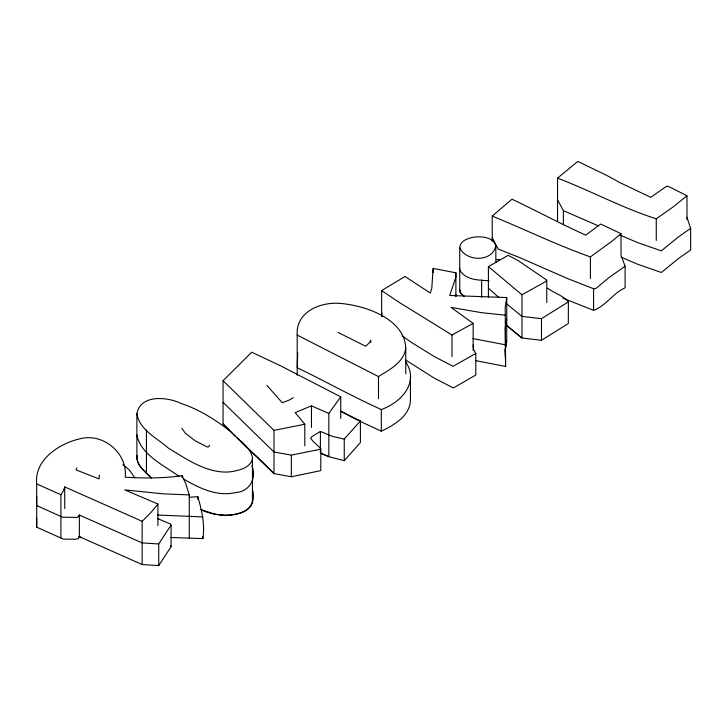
<?xml version="1.0" encoding="UTF-8"?>
<svg xmlns="http://www.w3.org/2000/svg" width="727" height="727" viewBox="0 0 727 727"><rect width="100%" height="100%" fill="white"/><g stroke="black" fill="none" stroke-linecap="round" stroke-linejoin="round"><path stroke-width="1.09" d="M405.466 361.546C419.852 382.42 401.15 402.531 381.302 409.537C352.731 396.678 325.396 381.366 297.225 367.717L297.725 352.922M475.776 360.637L505.592 366.444L505.21 307.003L506.728 297.534L449.686 295.471L455.838 277.369L455.893 272.798L433.165 268.427L431.774 288.292L430.348 293.108L405.075 276.496L381.639 290.573L381.639 316.518M464.008 296.325L460.509 293.026L459.746 291.173L459.746 247.934C459.809 241.164 467.234 238.556 472.741 237.365A12.786 7.379 0 0 1 476.121 236.947C483.291 236.339 493.524 237.802 495.841 245.817L495.841 262.447M464.326 296.561L460.382 292.881L459.782 290.146M495.841 245.817C492.561 262.329 466.361 261.838 459.746 247.934M99.399 475.122L99.054 478.911L76.081 469.915L76.789 467.988M136.885 413.627C140.52 394.188 167.474 396.824 180.905 403.376C199.343 409.483 215.992 420.033 231.15 431.992C238.302 440.026 249.779 446.205 252.433 457.319A21.628 12.486 0 0 1 251.778 461.182C247.907 468.379 239.056 470.278 231.649 471.641A30.325 17.503 0 0 1 224.334 472.077C203.533 471.169 185.639 458.601 168.446 448.15C157.314 438.272 139.23 429.811 136.885 413.627L136.885 456.865C136.885 466.025 145.536 471.85 151.271 477.803M136.885 456.865L137.049 455.302M36.686 496.377L36.695 505.556L62.504 517.188L77.498 517.415L79.361 515.034L142.147 542.915L158.722 543.969L171.072 525.058L170.618 524.103L157.768 518.66M36.686 517.997L36.695 527.175L63.313 539.098L75.226 539.252L78.289 538.725L79.361 536.653L79.361 515.034M209.467 445.197L208.694 446.814L207.095 446.951L194.963 440.644L185.221 433.101L181.832 428.185M459.809 268.363L459.737 268.981A9.851 5.689 0 0 0 460.082 270.726C466.534 280.331 478.811 280.031 489.007 280.786M459.809 289.982L459.746 291.173M297.225 375.286L297.189 335.092C295.635 312.001 319.971 301.95 339.391 303.359C364.209 305.113 404.912 318.517 405.748 348.333L405.748 373.832M547.64 288.156C553.874 293.072 563.679 295.735 568.323 301.914L541.47 318.662L521.968 316.381L506.61 303.813M568.387 301.46L568.323 323.533L541.47 340.281L521.968 338L506.492 325.342M200.87 509.572C217.228 518.424 258.394 519.914 252.951 491.079M405.748 348.333C403.867 362.391 389.299 369.825 378.485 376.568L297.189 335.092M252.442 458.664L252.442 501.903C250.479 511.072 239.583 513.426 231.649 514.88A30.325 17.503 0 0 1 224.334 515.316L215.301 514.28L200.743 509.545M340.845 411.328L360.401 420.915L344.253 439.072L332.403 436.382L320.389 431.411L312.01 436.582L310.62 438.154L312.973 441.253L320.571 448.341L320.562 449.204L291.336 455.138L273.997 452.003L223.053 402.34M320.843 448.795L320.798 470.623L291.336 476.758L273.997 473.622L258.494 458.083L241.382 442.27M506.728 319.153L505.238 327.932L505.592 366.444M506.728 340.772L505.238 349.551L505.465 358.438L505.21 350.241L506.728 340.772L506.728 297.534M293.317 397.651L289.319 400.014L282.276 402.767L266.918 385.419M171.072 525.058L171.072 546.677L158.722 565.588L142.147 564.534L142.147 521.295L64.73 486.917L63.204 491.134L60.914 494.742L60.914 537.98M488.408 297.488L488.408 266.6L508.191 255.313L518.787 261.011L546.649 280.004L545.441 281.712L521.968 294.762L521.968 338L506.61 325.432M360.401 420.915L360.401 442.534L344.253 460.691L328.831 456.683L328.831 413.445L340.745 396.842L280.486 365.763L251.687 352.195L223.053 380.721L223.053 423.959L235.266 436.209M189.302 497.332L197.789 496.605C201.761 510.236 204.969 523.985 202.915 538.553L189.274 538.134L189.274 494.896L163.33 493.86L124.753 489.889L157.913 504.02L150.707 512.835L142.147 521.295M492.243 240.946L492.243 216.083L511.953 199.216C536.726 210.875 560.79 223.898 585.744 235.13L600.702 224.043L621.022 233.676L612.652 240.673L590.406 256.904L590.406 278.523M557.527 221.362L557.527 178.124L577.856 161.412L606.727 175.416A600.856 346.897 0 0 1 619.495 182.432L650.774 197.335L666.641 186.194L669.085 186.712L686.979 195.781L673.22 206.868L656.263 218.809L656.263 240.428M621.022 233.676L621.022 255.295L625.102 266.218L608.399 278.023L596.294 288.174A3.135 1.808 0 0 1 593.577 288.719L567.951 278.714L520.35 257.894L498.195 249.061L492.243 237.702M686.979 217.4L690.65 228.36L678.427 236.938L661.352 250.86L637.688 242.636L620.122 235.139M452.003 356.648L452.003 335.029L473.15 323.379L451.067 307.403L481.637 312.692L505.465 315.2M473.15 344.998L473.668 349.805L475.803 353.431L453.112 366.308L434.519 356.684L411.591 342.517L402.158 335.847M360.619 421.569L381.302 431.156C394.906 424.786 411.473 414.999 410.428 397.669L410.428 376.05M328.831 413.445L311.465 405.839L295.153 412.618L304.795 424.214L304.795 445.833M223.053 380.721L273.997 430.384L304.795 424.214M189.274 494.896L185.821 483.855L182.168 475.667C163.339 478.375 144.191 478.393 125.235 477.203C127.861 453.157 102.907 432.492 79.879 438.826C59.169 443.452 34.015 460.027 36.695 483.937L36.695 527.175M562.798 298.106L593.577 310.338C605.482 306.221 613.224 293.017 625.102 287.837L625.102 266.218M202.915 516.933L157.359 515.016M189.274 538.134L170.536 537.462M505.592 344.825L472.923 338.582M496.441 259.466L499.549 259.784M656.263 218.809C622.276 207.958 590.815 190.837 557.527 178.124M590.406 256.904C556.946 245.072 525.067 229.532 492.243 216.083M557.527 199.743L563.398 210.657L598.257 225.824M79.361 536.653L142.147 564.534M621.131 257.194L637.688 264.255L661.352 272.48L678.427 258.558L690.65 249.979L690.65 228.36M78.725 536.362L80.724 537.244M36.695 483.937L60.914 494.742M354.631 418.661L358.647 420.633M320.571 453.103L328.831 456.683L320.389 453.03L320.389 431.411M338.128 332.457L365.745 346.297L369.679 342.362L370.752 340.345L370.752 342.562M353.64 418.143L340.418 410.991M183.577 479.02C199.098 488.071 217.355 497.014 235.775 492.497C249.306 491.879 257.24 477.993 251.905 465.853M179.051 476.385C164.129 465.462 140.693 454.784 136.876 435M122.981 464.735L129.233 469.824L134.849 477.748M521.968 294.762L488.408 266.6M405.521 359.892L434.519 378.304L453.384 387.954L475.803 375.05L475.803 353.431M452.003 335.029L398.632 302.023L381.639 290.573M498.913 297.534L488.408 288.219M223.053 423.959L229.45 430.166M136.876 456.62C136.721 466.016 145.654 471.859 151.398 477.966M237.084 438.027L273.997 473.622L273.997 430.384M170.618 545.723L171.072 546.677M202.542 536.508L202.915 538.553M381.884 316.799L381.639 312.192M455.893 294.417L456.029 295.998M252.433 500.558L252.442 501.903M686.979 195.781L686.979 219.563M593.577 288.719L593.577 310.338M563.398 210.657L563.398 224.707M546.768 280.386L546.768 302.559M541.47 318.662L541.47 340.281M481.637 279.968L481.637 297.261M473.15 323.379L473.15 350.405M455.893 272.798L455.893 296.471M433.165 268.427L433.165 272.543M381.302 409.537L381.302 431.156M378.485 376.568L378.485 398.741M344.253 439.072L344.253 460.691M340.745 396.842L340.745 418.461M311.465 405.839L311.465 427.458M291.336 455.138L291.336 476.758M197.789 496.605L197.789 499.304M182.168 475.667L182.168 477.721M158.722 543.969L158.722 565.588M157.913 504.02L157.913 525.639M146.427 429.975L146.427 473.213M64.73 486.917L64.73 508.536"/></g></svg>
